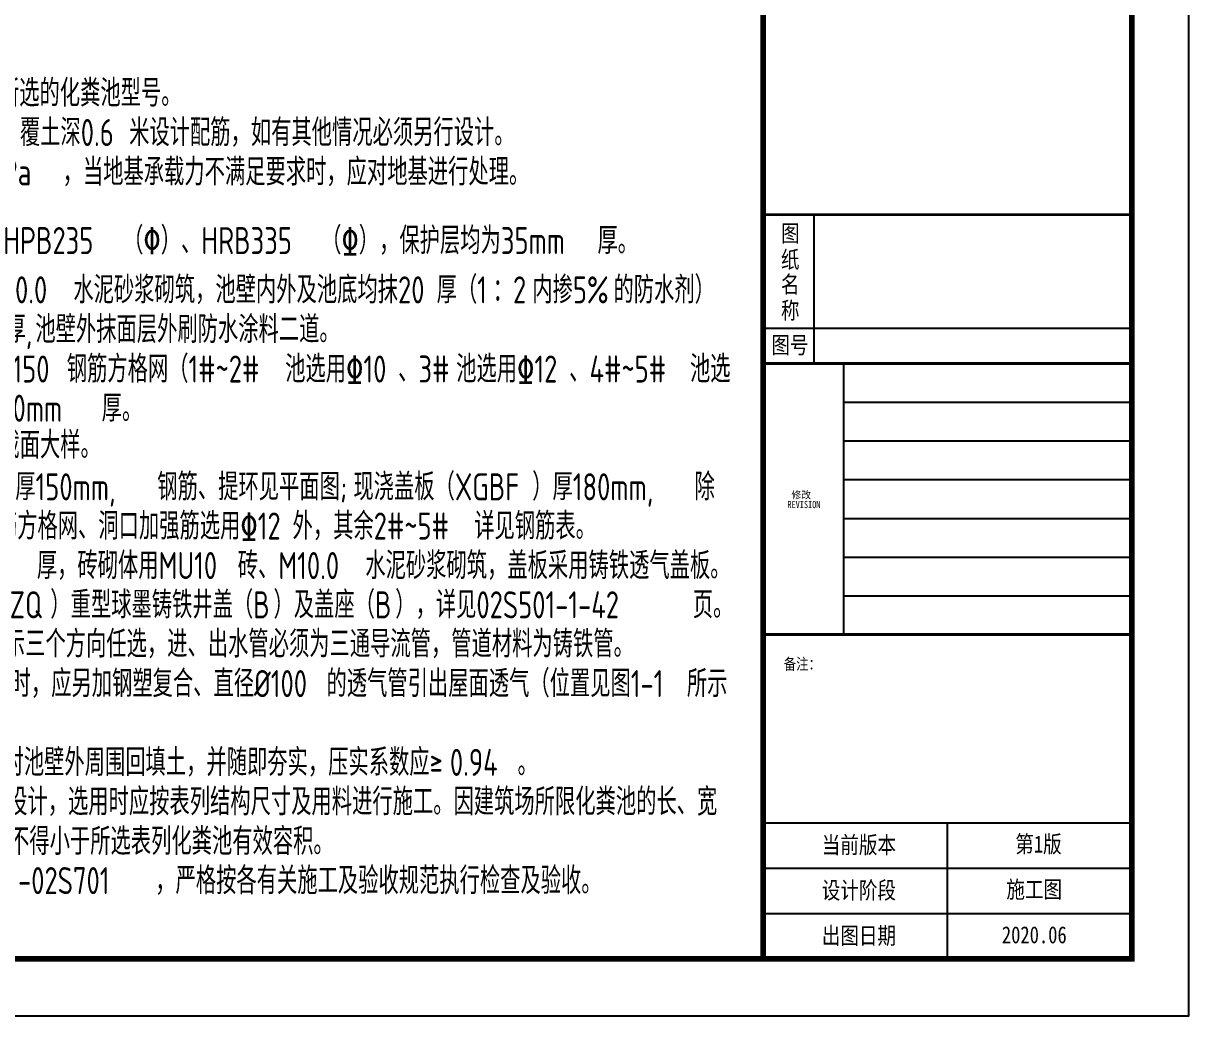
# Model space of a CAD drawing. Header units: millimetres. Extents: x -807114 to -50119, y -468455 to -61603.
# Drawn here: x -63008 to -50119, y -237099 to -226118 of the extents above; entities that cross this region are included whole.
import ezdxf
from ezdxf.enums import TextEntityAlignment as Align

# ---------------------------------------------------------------- set-up
doc = ezdxf.new("R2010")
doc.units = ezdxf.units.MM
doc.header["$LTSCALE"] = 1000
for name, color, linetype in [('DIM_给水', 3, 'Continuous'), ('PUB_TEXT', 3, 'Continuous'), ('PUB_TITLE', 4, 'Continuous'), ('TEXT', 7, 'Continuous')]:
    doc.layers.add(name, color=color, linetype=linetype)
doc.styles.add('TSSD_Rein', font='Tssdeng.shx', dxfattribs={"width": 0.7, "bigfont": 'hztxt.shx'})
doc.styles.add('ZDBOX', font='simsun.ttc', dxfattribs={"width": 0.7})
doc.styles.add('宋体', font='simsun.ttc', dxfattribs={"width": 0.8})

# ---------------------------------------------------------------- blocks, each defined once
blk = doc.blocks.new('A$C1A470F86')
at = {"layer": 'TEXT', "style": 'TSSD_Rein', "width": 0.75}
for s, p in [('说明：', (-78, 14749)), ('1.', (-601, 14047)), ('在编号一栏', (-155, 14047)), ('"', (1645, 14047)), ('√', (1902, 14047)), ('"', (2262, 14047)), ('表示本工程所选的化粪池型号。', (2519, 14047)), ('化粪池按汽车', (-691, 13347)), ('级以下车辆、覆土深', (2531, 13347)), ('米设计配筋，如有其他情况必须另行设计。', (6629, 13347)), ('2.', (-1206, 13347)), ('-10', (1469, 13347)), ('0.6', (5771, 13347)), ('3.', (-1493, 12647)), ('地基承载力特征值：', (-979, 12647)), ('fak', (2261, 12647)), ('120KPa', (3444, 12647)), ('，当地基承载力不满足要求时，应对地基进行处理。', (5449, 12647)), ('≥', (3084, 12647)), ('4.', (-66, 11952)), ('材料：', (448, 11952)), ('（', (-2324, 11429)), ('1', (-1964, 11429)), ('）化粪池混凝土均用', (-1689, 11429)), ('C25', (1551, 11429)), ('，钢筋选用', (2596, 11429)), ('HPB235', (4396, 11429)), ('（', (6522, 11429)), ('%%130', (6882, 11429)), ('）、', (7191, 11429)), ('HRB335', (7911, 11429)), ('（', (10036, 11429)), ('%%131', (10396, 11429)), ('），保护层均为', (10705, 11429)), ('35mm', (13225, 11429)), ('厚。', (14939, 11429)), ('（', (-1971, 10554)), ('2', (-1611, 10554)), ('）池壁的砖砌体采用', (-1268, 10554)), ('MU10', (1972, 10554)), ('砖、', (3378, 10554)), ('M10.0', (4098, 10554)), ('水泥砂浆砌筑，池壁内外及池底均抹', (5640, 10554)), ('20', (11400, 10554)), ('厚（', (12086, 10554)), ('1', (12806, 10554)), ('：', (13080, 10554)), ('2', (13440, 10554)), ('内掺', (13783, 10554)), ('5%', (14503, 10554)), ('的防水剂）', (15223, 10554)), ('水泥砂浆', (-845, 9852)), ('阴角处抹', (766, 9852)), ('斜面', (3029, 9852)), ('厚', (4435, 9852)), ('池壁外抹面层外刷防水涂料二道。', (4966, 9852)), ('45%%D', (2206, 9852)), ('50', (3749, 9852)), (',', (595, 9852)), (',', (4795, 9852)), ('（', (-2568, 9149)), ('3', (-2208, 9149)), ('）底板厚', (-1865, 9149)), ('300mm', (-425, 9149)), ('，内配双层双向', (1632, 9149)), ('@150', (4152, 9149)), ('钢筋方格网（', (5523, 9149)), ('1#~2#', (7683, 9149)), ('池选用', (9398, 9149)), ('%%13110', (10478, 9149)), ('3#', (11763, 9149)), ('池选用', (12432, 9149)), ('%%13112', (13512, 9149)), ('4#~5#', (14798, 9149)), ('池选', (16580, 9149)), ('、', (11403, 9149)), ('、', (14438, 9149)), ('用', (-801, 8453)), ('%%13114', (-441, 8453)), ('）', (485, 8453)), ('垫层用', (1016, 8453)), ('C10', (2096, 8453)), ('混凝土', (3074, 8453)), ('100mm', (4154, 8453)), ('厚。', (6142, 8453)), (',', (845, 8453)), ('（', (-335, 7800)), ('4', (25, 7800)), ('）顶部及中部圈梁详见其截面大样。', (367, 7800)), ('（', (-2419, 7058)), ('5', (-2059, 7058)), ('）钢筋混凝土盖板', (-1716, 7058)), ('预制盖板（', (1421, 7058)), ('GBF', (3221, 7058)), ('）厚', (4249, 7058)), ('150mm,', (4969, 7058)), ('钢筋、提环见平面图', (7129, 7058)), ('现浇盖板（', (10609, 7058)), ('XGBF', (12409, 7058)), ('）厚', (13781, 7058)), ('180mm,', (14501, 7058)), ('除', (16661, 7058)), (':', (1164, 7058)), (';', (10369, 7058)), ('1#', (-1494, 6362)), ('池内配双层双向', (-894, 6362)), ('%%13110@150', (1626, 6362)), ('钢筋方格网、洞口加强筋选用', (3923, 6362)), ('%%13112', (8603, 6362)), ('外，其余', (9529, 6362)), ('2#~5#', (10969, 6362)), ('详见钢筋表。', (12752, 6362)), ('（', (-2003, 5660)), ('6', (-1643, 5660)), ('）管罩井垫层用', (-1300, 5660)), ('C10', (1220, 5660)), ('混凝土', (2197, 5660)), ('80mm', (3277, 5660)), ('厚，砖砌体用', (4992, 5660)), ('MU10', (7152, 5660)), ('砖、', (8557, 5660)), ('M10.0', (9277, 5660)), ('水泥砂浆砌筑，盖板采用铸铁透气盖板。', (10820, 5660)), ('（', (-2226, 4964)), ('7', (-1866, 4964)), ('）双层加锁井盖及支座选用', (-1523, 4964)), ('%%c700', (2797, 4964)), ('（', (4151, 4964)), ('ZQ', (4511, 4964)), ('）重型球墨铸铁井盖（', (5231, 4964)), ('B', (8831, 4964)), ('）及盖座（', (9191, 4964)), ('B', (10991, 4964)), ('），详见', (11351, 4964)), ('02S501-1-42', (12791, 4964)), ('页。', (16631, 4964)), ('（', (-958, 4268)), ('）化粪池进、出水管有平面图示三个方向任选，进、出水管必须为三通导流管，管道材料为铸铁管。', (-255, 4268)), ('8', (-598, 4268)), ('5.', (-1389, 3565)), ('如粪便立管不能兼作化粪池透气管时，应另加钢塑复合、直径', (-874, 3565)), ('%%c100', (8846, 3565)), ('的透气管引出屋面透气（位置见图', (10131, 3565)), ('1-1', (15531, 3565)), ('所示', (16526, 3565)), ('）；套用本图无注明则不需要。', (-222, 2752)), ('施工时必须铺好地面盖板后，才对池壁外周围回填土，并随即夯实，压实系数应≥', (-639, 2167)), ('6.', (-1153, 2167)), ('0.94', (12321, 2167)), ('。', (13521, 2167)), ('7.', (-1227, 1468)), ('本图按行车、覆土深', (-712, 1468)), ('0.6', (2528, 1468)), ('米进行设计，选用时应按表列结构尺寸及用料进行施工。因建筑场所限化粪池的长、宽', (3385, 1468)), ('及深度可以适当调整，但总容积不得小于所选表列化粪池有效容积。', (-541, 764)), ('8.', (-1256, 68)), ('未尽事宜参见《给排水标准图集》', (-742, 68)), ('-02S701', (4658, 68)), ('，严格按各有关施工及验收规范执行检查及验收。', (7093, 68))]:
    blk.add_text(s, height=480, dxfattribs=at).set_placement(p)
blk = doc.blocks.new('化粪池大样图')
at = {"xscale": 0.6233247820903666, "yscale": 0.6233247820903666, "zscale": 0.6233247820903666}
blk.add_blockref('A$C1A470F86', (1131406, 371840), dxfattribs=at)
blk = doc.blocks.new('21421421414214')
for p, q in [((2007889, -2745295), (2007889, -2743423)), ((2007248, -2744849), (2011883, -2744849))]:
    blk.add_line(p, q)
at = {"const_width": 35.7}
for points in [[(2007248, -2743423), (2011883, -2743423)], [(2007248, -2745295), (2011883, -2745295)], [(2007248, -2748702), (2011883, -2748702)]]:
    blk.add_lwpolyline(points, dxfattribs=at)
at = {"layer": 'PUB_TITLE'}
for p, q in [((2007248, -2751071), (2011883, -2751071)), ((2009565, -2752782), (2009565, -2751071)), ((2007248, -2751641), (2011883, -2751641)), ((2007248, -2752212), (2011883, -2752212))]:
    blk.add_line(p, q, dxfattribs=at)
for points in [[(1970239, -2753496), (2012596, -2753496), (2012596, -2723546), (1970239, -2723546)], [(1971801, -2752782), (2011883, -2752782), (2011883, -2724259), (1971801, -2724259)]]:
    blk.add_lwpolyline(points, close=True, dxfattribs=at)
at = {"layer": 'PUB_TITLE', "const_width": 71.3}
blk.add_lwpolyline([(1971801, -2752782), (2011883, -2752782), (2011883, -2724259), (1971801, -2724259)], close=True, dxfattribs=at)
blk.add_lwpolyline([(2007248, -2752782), (2007248, -2724259)], dxfattribs=at)
at = {"layer": 'PUB_TITLE'}
blk.add_lwpolyline([(2007248, -2748702), (2011883, -2748702)], dxfattribs=at)
for points in [[(2008256, -2745295), (2008256, -2745295), (2008256, -2748681), (2008256, -2748681)], [(2008256, -2745782), (2008256, -2745782), (2010957, -2745782), (2011883, -2745782)], [(2008256, -2746269), (2008256, -2746269), (2010957, -2746269), (2011883, -2746269)], [(2008256, -2746755), (2008256, -2746755), (2010957, -2746755), (2011883, -2746755)], [(2008256, -2747242), (2008256, -2747242), (2010957, -2747242), (2011883, -2747242)], [(2008256, -2747729), (2008256, -2747729), (2010957, -2747729), (2011883, -2747729)], [(2008256, -2748215), (2008256, -2748215), (2010957, -2748215), (2011883, -2748215)]]:
    blk.add_open_spline(points, degree=3, dxfattribs=at)
at = {"style": 'ZDBOX', "width": 0.8}
for s, height, p in [('图', 214, (2007588, -2743662)), ('纸', 214, (2007588, -2743984)), ('名', 214, (2007588, -2744296)), ('称', 214, (2007588, -2744624)), ('图号', 213.9, (2007584, -2745065)), ('备注：', 142.6, (2007740, -2749070))]:
    blk.add_text(s, height=height, dxfattribs=at).set_placement(p, align=Align.MIDDLE)
for s, p in [('第1版', (2010416, -2751444)), ('当前版本', (2007984, -2751454)), ('设计阶段', (2007984, -2752025)), ('施工图', (2010304, -2752015)), ('出图日期', (2007984, -2752595)), ('2020.06', (2010248, -2752585))]:
    blk.add_text(s, height=213.9, dxfattribs=at).set_placement(p)
at = {"layer": 'PUB_TEXT', "color": 8, "style": '宋体'}
blk.add_text('修改', height=90.7, dxfattribs=at).set_placement((2007602, -2746993))
at = {"layer": 'PUB_TEXT', "color": 8, "style": '宋体', "width": 0.7}
blk.add_text('REVISION', height=90.7, dxfattribs=at).set_placement((2007553, -2747141), align=Align.BOTTOM_LEFT)
blk = doc.blocks.new('321214214124124')
blk.add_blockref('21421421414214', (0, 0))

msp = doc.modelspace()

# ---------------------------------------------------------------- block references
at = {"layer": 'DIM_给水', "color": 1}
msp.add_blockref('化粪池大样图', (-1197375.8, -607636.1), dxfattribs=at)
at = {"layer": 'PUB_TITLE', "xscale": 0.8800000000000001, "yscale": 0.8800000000000001, "zscale": 0.8800000000000001}
msp.add_blockref('321214214124124', (-1821203.3, 2185977.3), dxfattribs=at)

doc.saveas('drawing.dxf')
